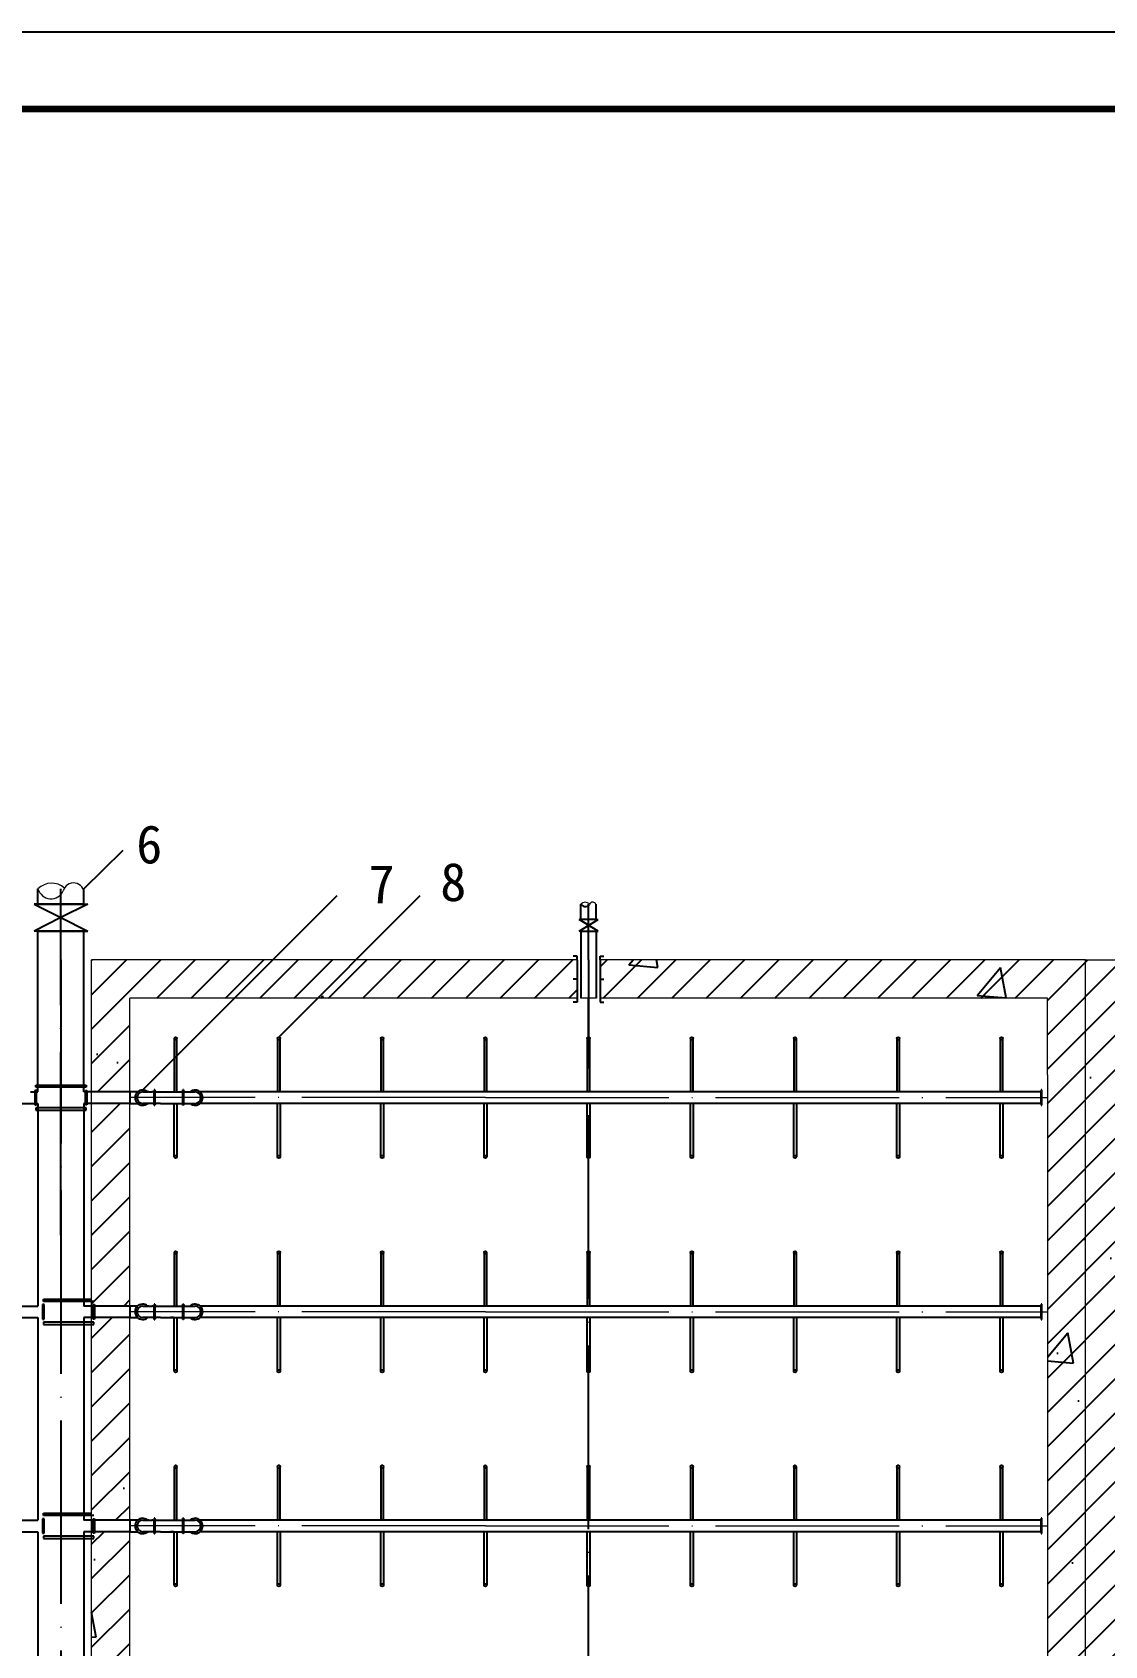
# Model space of a CAD drawing. Header units: millimetres. Extents: x 279 to 2876, y -494 to 1800.
# Drawn here: x 840.4 to 980.6, y 1005.5 to 1216.5 of the extents above; entities that cross this region are included whole.
import ezdxf

# ---------------------------------------------------------------- set-up
doc = ezdxf.new("R2010")
doc.units = ezdxf.units.MM
doc.linetypes.add('ACAD_ISO04W100', pattern=[30, 24, -3, 0, -3])
doc.layers.add('图层1', color=1, linetype='Continuous', lineweight=25, plot=False)
doc.layers.add('图层2', color=5, linetype='Continuous', lineweight=25, plot=False)
doc.layers.add('图层3', color=2, linetype='Continuous')
doc.styles.get("Standard").update_dxf_attribs({"font": 'txt', "bigfont": 'gbcbig.shx'})

msp = doc.modelspace()

# ---------------------------------------------------------------- hatches: boundary and pattern name
at = {"layer": '图层3'}
h = msp.add_hatch(dxfattribs=at)
h.set_pattern_fill('ANSI31', color=256, style=0)
h.paths.add_polyline_path([(911.64464, 840.16504), (865.14464, 840.16504), (865.14464, 835.16504), (911.64464, 835.16504)])
h.paths.add_polyline_path([(961.14464, 840.16504), (914.64464, 840.16504), (914.64464, 835.16504), (961.14464, 835.16504)])
h.paths.add_polyline_path([(861.14464, 840.16504), (853.14464, 840.16504), (853.14464, 850.16504), (853.14464, 852.41504), (848.14464, 852.41504), (848.14464, 845.16504), (848.14464, 840.16504), (848.14464, 835.16504), (861.14464, 835.16504)])
h.paths.add_polyline_path([(853.14464, 880.41504), (848.14464, 880.41504), (848.14464, 853.91504), (853.14464, 853.91504)])
h.paths.add_polyline_path([(853.14464, 1085.16504), (853.14464, 1090.16504), (866.84016, 1090.16504), (871.84253, 1095.16504), (848.14464, 1095.16504), (848.14464, 1077.91504), (853.14464, 1077.91504), (853.14464, 1080.16504)])
h.paths.add_polyline_path([(882.72442, 1095.16504), (871.84253, 1095.16504), (866.84016, 1090.16504), (877.72204, 1090.16504)])
h.paths.add_polyline_path([(911.64464, 1095.16504), (882.72442, 1095.16504), (877.72204, 1090.16504), (911.64464, 1090.16504)])
h.paths.add_polyline_path([(853.14464, 1076.41504), (848.14464, 1076.41504), (848.14464, 1049.91504), (853.14464, 1049.91504)])
h.paths.add_polyline_path([(853.14464, 1048.41504), (848.14464, 1048.41504), (848.14464, 1021.91504), (853.14464, 1021.91504)])
h.paths.add_polyline_path([(853.14464, 1020.41504), (848.14464, 1020.41504), (848.14464, 993.91504), (853.14464, 993.91504)])
h.paths.add_polyline_path([(853.14464, 992.41504), (848.14464, 992.41504), (848.14464, 965.91504), (853.14464, 965.91504)])
h.paths.add_polyline_path([(853.14464, 964.41504), (848.14464, 964.41504), (848.14464, 937.91504), (853.14464, 937.91504)])
h.paths.add_polyline_path([(853.14464, 936.41504), (848.14464, 936.41504), (848.14464, 909.91504), (853.14464, 909.91504)])
h.paths.add_polyline_path([(853.14464, 908.41504), (848.14464, 908.41504), (848.14464, 881.91504), (853.14464, 881.91504)])
h.paths.add_polyline_path([(978.14464, 1085.16504), (978.14464, 1090.16504), (978.14464, 1095.16504), (914.64464, 1095.16504), (914.64464, 1090.16504), (973.14464, 1090.16504), (973.14464, 1080.16504), (973.14464, 840.16504), (965.14464, 840.16504), (965.14464, 835.16504), (978.14464, 835.16504)])
h.paths.add_polyline_path([(1041.64464, 1095.16504), (978.14464, 1095.16504), (978.14464, 1090.16504), (978.14464, 1080.16504), (978.14464, 835.16504), (991.14464, 835.16504), (991.14464, 840.16504), (983.14464, 840.16504), (983.14464, 1080.16504), (983.14464, 1090.16504), (1041.64464, 1090.16504)])
h.paths.add_polyline_path([(1108.14464, 1095.16504), (1044.64464, 1095.16504), (1044.64464, 1090.16504), (1103.14464, 1090.16504), (1103.14464, 1085.16504), (1103.14464, 1080.16504), (1103.14464, 1077.91504), (1108.14464, 1077.91504)])
h.paths.add_polyline_path([(1108.14464, 1076.41504), (1103.14464, 1076.41504), (1103.14464, 1049.91504), (1108.14464, 1049.91504)])
h.paths.add_polyline_path([(1108.14464, 1048.41504), (1103.14464, 1048.41504), (1103.14464, 1021.91504), (1108.14464, 1021.91504)])
h.paths.add_polyline_path([(1108.14464, 1020.41504), (1103.14464, 1020.41504), (1103.14464, 993.91504), (1108.14464, 993.91504)])
h.paths.add_polyline_path([(1108.14464, 992.41504), (1103.14464, 992.41504), (1103.14464, 965.91504), (1108.14464, 965.91504)])
h.paths.add_polyline_path([(1108.14464, 964.41504), (1103.14464, 964.41504), (1103.14464, 937.91504), (1108.14464, 937.91504)])
h.paths.add_polyline_path([(1108.14464, 936.41504), (1103.14464, 936.41504), (1103.14464, 909.91504), (1108.14464, 909.91504)])
h.paths.add_polyline_path([(1108.14464, 908.41504), (1103.14464, 908.41504), (1103.14464, 881.91504), (1108.14464, 881.91504)])
h.paths.add_polyline_path([(1108.14464, 880.41504), (1103.14464, 880.41504), (1103.14464, 853.91504), (1108.14464, 853.91504)])
h.paths.add_polyline_path([(1108.14464, 850.16504), (1108.14464, 852.41504), (1103.14464, 852.41504), (1103.14464, 840.16504), (1095.14464, 840.16504), (1095.14464, 835.16504), (1108.14464, 835.16504), (1108.14464, 840.16504)])
h.paths.add_polyline_path([(1091.14464, 840.16504), (1044.64464, 840.16504), (1044.64464, 835.16504), (1091.14464, 835.16504)])
h.paths.add_polyline_path([(1041.64464, 840.16504), (995.14464, 840.16504), (995.14464, 835.16504), (1041.64464, 835.16504)])
h.paths.add_polyline_path([(1129.14472, 840.16504), (1121.14472, 840.16504), (1121.14472, 850.16504), (1121.14472, 852.41504), (1116.14472, 852.41504), (1116.14472, 845.16504), (1116.14472, 840.16504), (1116.14472, 835.16504), (1129.14472, 835.16504)])
h.paths.add_polyline_path([(1179.64472, 840.16504), (1133.14472, 840.16504), (1133.14472, 835.16504), (1179.64472, 835.16504)])
h.paths.add_polyline_path([(1229.14472, 840.16504), (1182.64472, 840.16504), (1182.64472, 835.16504), (1229.14472, 835.16504)])
h.paths.add_polyline_path([(1121.14472, 880.41504), (1116.14472, 880.41504), (1116.14472, 853.91504), (1121.14472, 853.91504)])
h.paths.add_polyline_path([(1121.14472, 908.41504), (1116.14472, 908.41504), (1116.14472, 881.91504), (1121.14472, 881.91504)])
h.paths.add_polyline_path([(1121.14472, 936.41504), (1116.14472, 936.41504), (1116.14472, 909.91504), (1121.14472, 909.91504)])
h.paths.add_polyline_path([(1121.14472, 964.41504), (1116.14472, 964.41504), (1116.14472, 937.91504), (1121.14472, 937.91504)])
h.paths.add_polyline_path([(1121.14472, 992.41504), (1116.14472, 992.41504), (1116.14472, 965.91504), (1121.14472, 965.91504)])
h.paths.add_polyline_path([(1121.14472, 1020.41504), (1116.14472, 1020.41504), (1116.14472, 993.91504), (1121.14472, 993.91504)])
h.paths.add_polyline_path([(1121.14472, 1048.41504), (1116.14472, 1048.41504), (1116.14472, 1021.91504), (1121.14472, 1021.91504)])
h.paths.add_polyline_path([(1121.14472, 1076.41504), (1116.14472, 1076.41504), (1116.14472, 1049.91504), (1121.14472, 1049.91504)])
h.paths.add_polyline_path([(1121.14472, 1090.16504), (1179.64472, 1090.16504), (1179.64472, 1095.16504), (1116.14472, 1095.16504), (1116.14472, 1077.91504), (1121.14472, 1077.91504), (1121.14472, 1080.16504), (1121.14472, 1085.16504)])
h.paths.add_polyline_path([(1246.14472, 1095.16504), (1182.64472, 1095.16504), (1182.64472, 1090.16504), (1241.14472, 1090.16504), (1241.14472, 1080.16504), (1241.14472, 840.16504), (1233.14472, 840.16504), (1233.14472, 835.16504), (1246.14472, 835.16504), (1246.14472, 1085.16504), (1246.14472, 1090.16504)])
h = msp.add_hatch(dxfattribs=at)
h.set_pattern_fill('AR-CONC', color=256, scale=0.25, style=0)
h.paths.add_polyline_path([(853.14464, 1076.41504), (848.14464, 1076.41504), (848.14464, 1049.91504), (853.14464, 1049.91504)])
h.paths.add_polyline_path([(853.14464, 1090.16504), (866.84016, 1090.16504), (871.84253, 1095.16504), (848.14464, 1095.16504), (848.14464, 1077.91504), (853.14464, 1077.91504), (853.14464, 1080.16504), (853.14464, 1085.16504)])
h.paths.add_polyline_path([(911.64464, 1095.16504), (882.72442, 1095.16504), (877.72204, 1090.16504), (911.64464, 1090.16504)])
h.paths.add_polyline_path([(882.72442, 1095.16504), (871.84253, 1095.16504), (866.84016, 1090.16504), (877.72204, 1090.16504)])
h.paths.add_polyline_path([(978.14464, 1095.16504), (914.64464, 1095.16504), (914.64464, 1090.16504), (973.14464, 1090.16504), (973.14464, 1080.16504), (973.14464, 840.16504), (965.14464, 840.16504), (965.14464, 835.16504), (978.14464, 835.16504), (978.14464, 1085.16504), (978.14464, 1090.16504)])
h.paths.add_polyline_path([(961.14464, 840.16504), (914.64464, 840.16504), (914.64464, 835.16504), (961.14464, 835.16504)])
h.paths.add_polyline_path([(911.64464, 840.16504), (865.14464, 840.16504), (865.14464, 835.16504), (911.64464, 835.16504)])
h.paths.add_polyline_path([(853.14464, 850.16504), (853.14464, 852.41504), (848.14464, 852.41504), (848.14464, 845.16504), (848.14464, 840.16504), (848.14464, 835.16504), (861.14464, 835.16504), (861.14464, 840.16504), (853.14464, 840.16504)])
h.paths.add_polyline_path([(853.14464, 880.41504), (848.14464, 880.41504), (848.14464, 853.91504), (853.14464, 853.91504)])
h.paths.add_polyline_path([(853.14464, 908.41504), (848.14464, 908.41504), (848.14464, 881.91504), (853.14464, 881.91504)])
h.paths.add_polyline_path([(853.14464, 936.41504), (848.14464, 936.41504), (848.14464, 909.91504), (853.14464, 909.91504)])
h.paths.add_polyline_path([(853.14464, 964.41504), (848.14464, 964.41504), (848.14464, 937.91504), (853.14464, 937.91504)])
h.paths.add_polyline_path([(853.14464, 992.41504), (848.14464, 992.41504), (848.14464, 965.91504), (853.14464, 965.91504)])
h.paths.add_polyline_path([(853.14464, 1020.41504), (848.14464, 1020.41504), (848.14464, 993.91504), (853.14464, 993.91504)])
h.paths.add_polyline_path([(853.14464, 1048.41504), (848.14464, 1048.41504), (848.14464, 1021.91504), (853.14464, 1021.91504)])
h.paths.add_polyline_path([(983.14464, 1080.16504), (983.14464, 1090.16504), (1041.64464, 1090.16504), (1041.64464, 1095.16504), (978.14464, 1095.16504), (978.14464, 1090.16504), (978.14464, 1080.16504), (978.14464, 835.16504), (991.14464, 835.16504), (991.14464, 840.16504), (983.14464, 840.16504)])
h.paths.add_polyline_path([(1108.14464, 1095.16504), (1044.64464, 1095.16504), (1044.64464, 1090.16504), (1103.14464, 1090.16504), (1103.14464, 1085.16504), (1103.14464, 1080.16504), (1103.14464, 1077.91504), (1108.14464, 1077.91504)])
h.paths.add_polyline_path([(1108.14464, 1076.41504), (1103.14464, 1076.41504), (1103.14464, 1049.91504), (1108.14464, 1049.91504)])
h.paths.add_polyline_path([(1108.14464, 1048.41504), (1103.14464, 1048.41504), (1103.14464, 1021.91504), (1108.14464, 1021.91504)])
h.paths.add_polyline_path([(1108.14464, 1020.41504), (1103.14464, 1020.41504), (1103.14464, 993.91504), (1108.14464, 993.91504)])
h.paths.add_polyline_path([(1121.14472, 1020.41504), (1116.14472, 1020.41504), (1116.14472, 993.91504), (1121.14472, 993.91504)])
h.paths.add_polyline_path([(1121.14472, 1048.41504), (1116.14472, 1048.41504), (1116.14472, 1021.91504), (1121.14472, 1021.91504)])
h.paths.add_polyline_path([(1121.14472, 1076.41504), (1116.14472, 1076.41504), (1116.14472, 1049.91504), (1121.14472, 1049.91504)])
h.paths.add_polyline_path([(1121.14472, 1090.16504), (1179.64472, 1090.16504), (1179.64472, 1095.16504), (1116.14472, 1095.16504), (1116.14472, 1077.91504), (1121.14472, 1077.91504), (1121.14472, 1080.16504), (1121.14472, 1085.16504)])
h.paths.add_polyline_path([(1108.14464, 992.41504), (1103.14464, 992.41504), (1103.14464, 965.91504), (1108.14464, 965.91504)])
h.paths.add_polyline_path([(1121.14472, 992.41504), (1116.14472, 992.41504), (1116.14472, 965.91504), (1121.14472, 965.91504)])
h.paths.add_polyline_path([(1121.14472, 964.41504), (1116.14472, 964.41504), (1116.14472, 937.91504), (1121.14472, 937.91504)])
h.paths.add_polyline_path([(1108.14464, 964.41504), (1103.14464, 964.41504), (1103.14464, 937.91504), (1108.14464, 937.91504)])
h.paths.add_polyline_path([(1108.14464, 936.41504), (1103.14464, 936.41504), (1103.14464, 909.91504), (1108.14464, 909.91504)])
h.paths.add_polyline_path([(1121.14472, 936.41504), (1116.14472, 936.41504), (1116.14472, 909.91504), (1121.14472, 909.91504)])
h.paths.add_polyline_path([(1121.14472, 908.41504), (1116.14472, 908.41504), (1116.14472, 881.91504), (1121.14472, 881.91504)])
h.paths.add_polyline_path([(1108.14464, 908.41504), (1103.14464, 908.41504), (1103.14464, 881.91504), (1108.14464, 881.91504)])
h.paths.add_polyline_path([(1108.14464, 880.41504), (1103.14464, 880.41504), (1103.14464, 853.91504), (1108.14464, 853.91504)])
h.paths.add_polyline_path([(1121.14472, 880.41504), (1116.14472, 880.41504), (1116.14472, 853.91504), (1121.14472, 853.91504)])
h.paths.add_polyline_path([(1091.14464, 840.16504), (1044.64464, 840.16504), (1044.64464, 835.16504), (1091.14464, 835.16504)])
h.paths.add_polyline_path([(1108.14464, 840.16504), (1108.14464, 850.16504), (1108.14464, 852.41504), (1103.14464, 852.41504), (1103.14464, 840.16504), (1095.14464, 840.16504), (1095.14464, 835.16504), (1108.14464, 835.16504)])
h.paths.add_polyline_path([(1129.14472, 840.16504), (1121.14472, 840.16504), (1121.14472, 850.16504), (1121.14472, 852.41504), (1116.14472, 852.41504), (1116.14472, 845.16504), (1116.14472, 840.16504), (1116.14472, 835.16504), (1129.14472, 835.16504)])
h.paths.add_polyline_path([(1179.64472, 840.16504), (1133.14472, 840.16504), (1133.14472, 835.16504), (1179.64472, 835.16504)])
h.paths.add_polyline_path([(1041.64464, 840.16504), (995.14464, 840.16504), (995.14464, 835.16504), (1041.64464, 835.16504)])
h.paths.add_polyline_path([(1229.14472, 840.16504), (1182.64472, 840.16504), (1182.64472, 835.16504), (1229.14472, 835.16504)])
h.paths.add_polyline_path([(1246.14472, 1085.16504), (1246.14472, 1090.16504), (1246.14472, 1095.16504), (1182.64472, 1095.16504), (1182.64472, 1090.16504), (1241.14472, 1090.16504), (1241.14472, 1080.16504), (1241.14472, 840.16504), (1233.14472, 840.16504), (1233.14472, 835.16504), (1246.14472, 835.16504)])

# ---------------------------------------------------------------- linework, layer by layer
at = {"lineweight": 25}
msp.add_line((1475.37698, 1216.46328), (634.37698, 1216.46328), dxfattribs=at)
at = {"lineweight": 100}
msp.add_line((659.37698, 1206.46328), (1465.37698, 1206.46328), dxfattribs=at)
at = {"linetype": 'ACAD_ISO04W100'}
for p, q in [((844.1446, 1059.16504), (844.1446, 1102.44874)), ((844.1446, 1059.16504), (844.1446, 1102.44874)), ((844.1446, 1095.16504), (844.1446, 822.16504)), ((844.1446, 1095.16504), (844.1446, 822.16504)), ((913.14464, 1095.16504), (913.14464, 1085.09004)), ((913.14464, 840.16504), (913.14464, 1090.16504))]:
    msp.add_line(p, q, dxfattribs=at)
for p, q in [((912.14464, 1100.44874), (912.14464, 1102.44874)), ((914.14464, 1100.44874), (914.14464, 1102.44874)), ((911.89464, 1100.44874), (912.14464, 1100.44874)), ((911.89464, 1098.94874), (914.39464, 1100.44874)), ((914.39464, 1098.94874), (911.89464, 1100.44874)), ((914.14464, 1100.44874), (912.14464, 1100.44874)), ((914.14464, 1100.44874), (914.39464, 1100.44874)), ((912.14464, 1098.94874), (911.89464, 1098.94874)), ((912.14464, 1098.94874), (914.14464, 1098.94874)), ((912.14464, 1098.94874), (912.14464, 1098.44874)), ((912.14464, 1098.44874), (912.14464, 1090.16504)), ((912.14464, 1098.44874), (912.14464, 1090.16504)), ((914.14464, 1098.94874), (914.39464, 1098.94874)), ((914.14464, 1098.94874), (914.14464, 1098.44874)), ((914.14464, 1098.44874), (914.14464, 1090.16504)), ((911.64464, 1095.66504), (911.14464, 1095.66504)), ((911.64464, 1095.16504), (911.64464, 1095.66504)), ((911.64464, 1095.16504), (911.64464, 1090.16504)), ((914.64464, 1095.16504), (914.64464, 1095.66504)), ((914.64464, 1095.66504), (915.14464, 1095.66504)), ((914.64464, 1095.16504), (914.64464, 1090.16504)), ((911.64464, 1092.66504), (911.14464, 1092.66504)), ((914.64464, 1092.66504), (915.14464, 1092.66504)), ((911.64464, 1089.66504), (911.14464, 1089.66504)), ((911.64464, 1090.16504), (911.64464, 1089.66504)), ((914.64464, 1090.16504), (914.64464, 1089.66504)), ((914.64464, 1089.66504), (915.14464, 1089.66504)), ((840.14455, 1077.91504), (841.1446, 1077.91504)), ((848.14464, 1077.91504), (847.1446, 1077.91504))]:
    msp.add_line(p, q)
at = {"lineweight": 0}
for p, q in [((848.14464, 845.16504), (848.14464, 1095.16504)), ((911.64464, 1095.16504), (848.14464, 1095.16504)), ((848.14464, 845.16504), (848.14464, 1095.16504)), ((978.14464, 1095.16504), (914.64464, 1095.16504)), ((978.14464, 1095.16504), (1041.64464, 1095.16504)), ((978.14464, 1090.16504), (978.14464, 1095.16504)), ((978.14464, 1090.16504), (978.14464, 1095.16504)), ((853.14464, 1085.16504), (853.14464, 1090.16504)), ((911.64464, 1090.16504), (853.14464, 1090.16504)), ((914.14464, 1090.16504), (912.14464, 1090.16504)), ((973.14464, 1090.16504), (914.64464, 1090.16504)), ((973.14464, 1080.16504), (973.14464, 1090.16504)), ((978.14464, 1080.16504), (978.14464, 1090.16504)), ((978.14464, 1080.16504), (978.14464, 1090.16504)), ((853.14464, 1080.16504), (853.14464, 1085.16504)), ((978.14464, 835.16504), (978.14464, 1085.16504)), ((978.14464, 835.16504), (978.14464, 1085.16504)), ((853.14464, 840.16504), (853.14464, 1080.16504)), ((973.14464, 1080.16504), (973.14464, 840.16504))]:
    msp.add_line(p, q, dxfattribs=at)
at = {"linetype": 'ACAD_ISO04W100', "lineweight": 0}
for p, q in [((899.64464, 1077.16504), (853.14464, 1077.16504)), ((899.64464, 1077.16504), (973.14464, 1077.16504)), ((899.64464, 1049.16504), (853.14464, 1049.16504)), ((899.64464, 1049.16504), (973.14464, 1049.16504)), ((899.64464, 1021.16504), (853.14464, 1021.16504)), ((899.64464, 1021.16504), (973.14464, 1021.16504))]:
    msp.add_line(p, q, dxfattribs=at)
at = {"color": 5, "lineweight": 0}
for centre, radius, start, end in [((842.92812, 1102.72673), 2.47916, 47.6134, 136.0054018), ((842.84963, 1104.95379), 1.77826, 196.4999627, 334.3921867), ((845.78413, 1103.87818), 1.36586, 354.9089109, 167.009705)]:
    msp.add_arc(centre, radius, start, end, dxfattribs=at)
at = {"lineweight": 0}
for centre, radius, start, end in [((912.74063, 1101.87753), 0.82552, 47.6134, 136.2166224), ((913.69163, 1102.26094), 0.45481, 354.9089109, 167.009705)]:
    msp.add_arc(centre, radius, start, end, dxfattribs=at)
at = {"layer": '图层1'}
for p, q in [((856.33953, 1078.03504), (856.31953, 1078.03504)), ((856.31953, 1078.03504), (856.31953, 1078.01504)), ((856.31953, 1078.01504), (856.33953, 1078.01504)), ((856.43953, 1078.16504), (856.33953, 1078.16504)), ((856.33953, 1078.16504), (856.33953, 1077.91504)), ((856.33953, 1078.16504), (856.33953, 1076.16364)), ((856.43953, 1078.16504), (856.33953, 1078.16504)), ((856.43953, 1077.91504), (856.43953, 1078.16504)), ((856.43953, 1078.16504), (856.43953, 1076.16364)), ((856.45453, 1078.03504), (856.43953, 1078.03504)), ((856.43953, 1078.01504), (856.45453, 1078.01504)), ((856.43953, 1078.01504), (856.43953, 1077.91504)), ((856.46453, 1078.05504), (856.45453, 1078.05504)), ((856.45453, 1078.05504), (856.45453, 1078.03504)), ((856.45453, 1078.01504), (856.45453, 1078.03504)), ((856.45453, 1077.99504), (856.45453, 1078.01504)), ((856.46453, 1078.03504), (856.46453, 1078.05504)), ((856.48953, 1078.03504), (856.46453, 1078.03504)), ((856.46453, 1078.03504), (856.46453, 1078.01504)), ((856.46453, 1078.01504), (856.48953, 1078.01504)), ((856.46453, 1078.01504), (856.46453, 1077.99504)), ((856.48953, 1078.01504), (856.48953, 1078.03504)), ((860.08497, 1078.03504), (860.06497, 1078.03504)), ((860.06497, 1078.03504), (860.06497, 1078.01504)), ((860.06497, 1078.01504), (860.08497, 1078.01504)), ((860.08497, 1078.01504), (860.08497, 1078.16504)), ((860.08497, 1078.16504), (860.18497, 1078.16504)), ((860.08497, 1078.16504), (860.08497, 1076.16364)), ((860.18497, 1078.16504), (860.08497, 1078.16504)), ((860.08497, 1077.91504), (860.08497, 1078.01504)), ((860.18497, 1078.16504), (860.18497, 1076.45633)), ((860.18497, 1078.16504), (860.18497, 1076.16364)), ((860.19997, 1078.03504), (860.18497, 1078.03504)), ((860.18497, 1078.01504), (860.19997, 1078.01504)), ((860.18497, 1078.01504), (860.18497, 1077.91504)), ((860.20997, 1078.05504), (860.19997, 1078.05504)), ((860.19997, 1078.05504), (860.19997, 1078.03504)), ((860.19997, 1078.01504), (860.19997, 1078.03504)), ((860.19997, 1077.99504), (860.19997, 1078.01504)), ((860.20997, 1078.03504), (860.20997, 1078.05504)), ((860.23497, 1078.03504), (860.20997, 1078.03504)), ((860.20997, 1078.03504), (860.20997, 1078.01504)), ((860.20997, 1078.01504), (860.23497, 1078.01504)), ((860.20997, 1078.01504), (860.20997, 1077.99504)), ((860.23497, 1078.01504), (860.23497, 1078.03504)), ((854.14464, 1077.91504), (853.14464, 1077.91504)), ((853.14464, 1077.91504), (853.14464, 1076.41504)), ((853.14464, 1076.41504), (854.14464, 1076.41504)), ((854.17303, 1077.91504), (854.14464, 1077.91504)), ((854.14464, 1076.41504), (854.17303, 1076.41504)), ((854.83446, 1077.91504), (855.54464, 1077.91504)), ((855.54464, 1076.41504), (854.84464, 1076.41504)), ((855.64464, 1077.91504), (855.54464, 1077.91504)), ((855.64464, 1076.41504), (855.54464, 1076.41504)), ((855.64464, 1077.91504), (856.04464, 1077.91504)), ((856.04464, 1076.41504), (855.64464, 1076.41504)), ((856.14464, 1077.91504), (856.04464, 1077.91504)), ((856.14464, 1076.41504), (856.04464, 1076.41504)), ((856.14464, 1077.91504), (856.74464, 1077.91504)), ((856.74464, 1076.41504), (856.14464, 1076.41504)), ((856.31953, 1076.29364), (856.31953, 1076.31364)), ((856.31953, 1076.31364), (856.33953, 1076.31364)), ((856.33953, 1076.29364), (856.31953, 1076.29364)), ((856.33953, 1076.41504), (856.33953, 1077.91504)), ((856.33953, 1076.41504), (856.33953, 1076.16504)), ((856.33953, 1076.16504), (856.33953, 1076.41504)), ((856.33953, 1076.16504), (856.43953, 1076.16504)), ((856.43953, 1076.16504), (856.33953, 1076.16504)), ((856.43953, 1076.16364), (856.33953, 1076.16364)), ((856.43953, 1076.16504), (856.43953, 1077.91504)), ((856.43953, 1076.41504), (856.43953, 1076.16504)), ((856.43953, 1076.31364), (856.45453, 1076.31364)), ((856.45453, 1076.29364), (856.43953, 1076.29364)), ((856.46453, 1077.99504), (856.45453, 1077.99504)), ((856.46453, 1076.33364), (856.45453, 1076.33364)), ((856.45453, 1076.33364), (856.45453, 1076.31364)), ((856.45453, 1076.31364), (856.45453, 1076.29364)), ((856.45453, 1076.27364), (856.45453, 1076.29364)), ((856.46453, 1076.27364), (856.45453, 1076.27364)), ((856.46453, 1076.31364), (856.46453, 1076.33364)), ((856.46453, 1076.31364), (856.48953, 1076.31364)), ((856.46453, 1076.29364), (856.46453, 1076.31364)), ((856.48953, 1076.29364), (856.46453, 1076.29364)), ((856.46453, 1076.29364), (856.46453, 1076.27364)), ((856.48953, 1076.31364), (856.48953, 1076.29364)), ((856.74464, 1077.91504), (857.14464, 1077.91504)), ((857.14464, 1076.41504), (856.74464, 1076.41504)), ((857.14464, 1077.91504), (861.69188, 1077.91504)), ((857.14464, 1076.41504), (861.69188, 1076.41504)), ((860.06497, 1076.29364), (860.06497, 1076.31364)), ((860.06497, 1076.31364), (860.08497, 1076.31364)), ((860.08497, 1076.29364), (860.06497, 1076.29364)), ((860.08497, 1076.16504), (860.08497, 1077.91504)), ((860.18497, 1076.16504), (860.08497, 1076.16504)), ((860.18497, 1076.16364), (860.08497, 1076.16364)), ((860.18497, 1076.45633), (860.18497, 1076.41504)), ((860.18497, 1076.41504), (860.18497, 1076.16504)), ((860.18497, 1076.31364), (860.19997, 1076.31364)), ((860.19997, 1076.29364), (860.18497, 1076.29364)), ((860.20997, 1077.99504), (860.19997, 1077.99504)), ((860.20997, 1076.33364), (860.19997, 1076.33364)), ((860.19997, 1076.33364), (860.19997, 1076.31364)), ((860.19997, 1076.31364), (860.19997, 1076.29364)), ((860.19997, 1076.27364), (860.19997, 1076.29364)), ((860.20997, 1076.27364), (860.19997, 1076.27364)), ((860.20997, 1076.31364), (860.20997, 1076.33364)), ((860.20997, 1076.31364), (860.23497, 1076.31364)), ((860.20997, 1076.29364), (860.20997, 1076.31364)), ((860.23497, 1076.29364), (860.20997, 1076.29364)), ((860.20997, 1076.29364), (860.20997, 1076.27364)), ((860.23497, 1076.31364), (860.23497, 1076.29364)), ((853.14464, 1049.91504), (853.14464, 1048.41504)), ((854.14464, 1049.91504), (853.14464, 1049.91504)), ((854.17303, 1049.91504), (854.14464, 1049.91504)), ((854.83446, 1049.91504), (855.54464, 1049.91504)), ((855.64464, 1049.91504), (855.54464, 1049.91504)), ((855.64464, 1049.91504), (856.04464, 1049.91504)), ((856.14464, 1049.91504), (856.04464, 1049.91504)), ((856.14464, 1049.91504), (856.74464, 1049.91504)), ((856.33953, 1050.03504), (856.31953, 1050.03504)), ((856.31953, 1050.03504), (856.31953, 1050.01504)), ((856.31953, 1050.01504), (856.33953, 1050.01504)), ((856.43953, 1050.16504), (856.33953, 1050.16504)), ((856.33953, 1050.16504), (856.33953, 1049.91504)), ((856.33953, 1050.16504), (856.33953, 1048.16364)), ((856.43953, 1050.16504), (856.33953, 1050.16504)), ((856.33953, 1048.41504), (856.33953, 1049.91504)), ((856.43953, 1049.91504), (856.43953, 1050.16504)), ((856.43953, 1050.16504), (856.43953, 1048.16364)), ((856.45453, 1050.03504), (856.43953, 1050.03504)), ((856.43953, 1050.01504), (856.45453, 1050.01504)), ((856.43953, 1050.01504), (856.43953, 1049.91504)), ((856.43953, 1048.16504), (856.43953, 1049.91504)), ((856.46453, 1050.05504), (856.45453, 1050.05504)), ((856.45453, 1050.05504), (856.45453, 1050.03504)), ((856.45453, 1050.01504), (856.45453, 1050.03504)), ((856.45453, 1049.99504), (856.45453, 1050.01504)), ((856.46453, 1049.99504), (856.45453, 1049.99504)), ((856.46453, 1050.03504), (856.46453, 1050.05504)), ((856.48953, 1050.03504), (856.46453, 1050.03504)), ((856.46453, 1050.03504), (856.46453, 1050.01504)), ((856.46453, 1050.01504), (856.48953, 1050.01504)), ((856.46453, 1050.01504), (856.46453, 1049.99504)), ((856.48953, 1050.01504), (856.48953, 1050.03504)), ((856.74464, 1049.91504), (857.14464, 1049.91504)), ((857.14464, 1049.91504), (861.69188, 1049.91504)), ((860.08497, 1050.03504), (860.06497, 1050.03504)), ((860.06497, 1050.03504), (860.06497, 1050.01504)), ((860.06497, 1050.01504), (860.08497, 1050.01504)), ((860.08497, 1050.01504), (860.08497, 1050.16504)), ((860.08497, 1050.16504), (860.18497, 1050.16504)), ((860.08497, 1050.16504), (860.08497, 1048.16364)), ((860.18497, 1050.16504), (860.08497, 1050.16504)), ((860.08497, 1049.91504), (860.08497, 1050.01504)), ((860.08497, 1048.16504), (860.08497, 1049.91504)), ((860.18497, 1050.16504), (860.18497, 1048.45633)), ((860.18497, 1050.16504), (860.18497, 1048.16364)), ((860.19997, 1050.03504), (860.18497, 1050.03504)), ((860.18497, 1050.01504), (860.19997, 1050.01504)), ((860.18497, 1050.01504), (860.18497, 1049.91504)), ((860.20997, 1050.05504), (860.19997, 1050.05504)), ((860.19997, 1050.05504), (860.19997, 1050.03504)), ((860.19997, 1050.01504), (860.19997, 1050.03504)), ((860.19997, 1049.99504), (860.19997, 1050.01504)), ((860.20997, 1049.99504), (860.19997, 1049.99504)), ((860.20997, 1050.03504), (860.20997, 1050.05504)), ((860.23497, 1050.03504), (860.20997, 1050.03504)), ((860.20997, 1050.03504), (860.20997, 1050.01504)), ((860.20997, 1050.01504), (860.23497, 1050.01504)), ((860.20997, 1050.01504), (860.20997, 1049.99504)), ((860.23497, 1050.01504), (860.23497, 1050.03504)), ((853.14464, 1048.41504), (854.14464, 1048.41504)), ((854.14464, 1048.41504), (854.17303, 1048.41504)), ((855.54464, 1048.41504), (854.84464, 1048.41504)), ((855.64464, 1048.41504), (855.54464, 1048.41504)), ((856.04464, 1048.41504), (855.64464, 1048.41504)), ((856.14464, 1048.41504), (856.04464, 1048.41504)), ((856.74464, 1048.41504), (856.14464, 1048.41504)), ((856.31953, 1048.29364), (856.31953, 1048.31364)), ((856.31953, 1048.31364), (856.33953, 1048.31364)), ((856.33953, 1048.29364), (856.31953, 1048.29364)), ((856.33953, 1048.41504), (856.33953, 1048.16504)), ((856.33953, 1048.16504), (856.33953, 1048.41504)), ((856.33953, 1048.16504), (856.43953, 1048.16504)), ((856.43953, 1048.16504), (856.33953, 1048.16504)), ((856.43953, 1048.16364), (856.33953, 1048.16364)), ((856.43953, 1048.41504), (856.43953, 1048.16504)), ((856.43953, 1048.31364), (856.45453, 1048.31364)), ((856.45453, 1048.29364), (856.43953, 1048.29364)), ((856.46453, 1048.33364), (856.45453, 1048.33364)), ((856.45453, 1048.33364), (856.45453, 1048.31364)), ((856.45453, 1048.31364), (856.45453, 1048.29364)), ((856.45453, 1048.27364), (856.45453, 1048.29364)), ((856.46453, 1048.27364), (856.45453, 1048.27364)), ((856.46453, 1048.31364), (856.46453, 1048.33364)), ((856.46453, 1048.31364), (856.48953, 1048.31364)), ((856.46453, 1048.29364), (856.46453, 1048.31364)), ((856.48953, 1048.29364), (856.46453, 1048.29364)), ((856.46453, 1048.29364), (856.46453, 1048.27364)), ((856.48953, 1048.31364), (856.48953, 1048.29364)), ((857.14464, 1048.41504), (856.74464, 1048.41504)), ((857.14464, 1048.41504), (861.69188, 1048.41504)), ((860.06497, 1048.29364), (860.06497, 1048.31364)), ((860.06497, 1048.31364), (860.08497, 1048.31364)), ((860.08497, 1048.29364), (860.06497, 1048.29364)), ((860.18497, 1048.16504), (860.08497, 1048.16504)), ((860.18497, 1048.16364), (860.08497, 1048.16364)), ((860.18497, 1048.45633), (860.18497, 1048.41504)), ((860.18497, 1048.41504), (860.18497, 1048.16504)), ((860.18497, 1048.31364), (860.19997, 1048.31364)), ((860.19997, 1048.29364), (860.18497, 1048.29364)), ((860.20997, 1048.33364), (860.19997, 1048.33364)), ((860.19997, 1048.33364), (860.19997, 1048.31364)), ((860.19997, 1048.31364), (860.19997, 1048.29364)), ((860.19997, 1048.27364), (860.19997, 1048.29364)), ((860.20997, 1048.27364), (860.19997, 1048.27364)), ((860.20997, 1048.31364), (860.20997, 1048.33364)), ((860.20997, 1048.31364), (860.23497, 1048.31364)), ((860.20997, 1048.29364), (860.20997, 1048.31364)), ((860.23497, 1048.29364), (860.20997, 1048.29364)), ((860.20997, 1048.29364), (860.20997, 1048.27364)), ((860.23497, 1048.31364), (860.23497, 1048.29364)), ((853.14464, 1021.91504), (853.14464, 1020.41504)), ((854.14464, 1021.91504), (853.14464, 1021.91504)), ((854.17303, 1021.91504), (854.14464, 1021.91504)), ((854.83446, 1021.91504), (855.54464, 1021.91504)), ((855.64464, 1021.91504), (855.54464, 1021.91504)), ((855.64464, 1021.91504), (856.04464, 1021.91504)), ((856.14464, 1021.91504), (856.04464, 1021.91504)), ((856.14464, 1021.91504), (856.74464, 1021.91504)), ((856.33953, 1022.03504), (856.31953, 1022.03504)), ((856.31953, 1022.03504), (856.31953, 1022.01504)), ((856.31953, 1022.01504), (856.33953, 1022.01504)), ((856.43953, 1022.16504), (856.33953, 1022.16504)), ((856.33953, 1022.16504), (856.33953, 1021.91504)), ((856.33953, 1022.16504), (856.33953, 1020.16364)), ((856.43953, 1022.16504), (856.33953, 1022.16504)), ((856.33953, 1020.41504), (856.33953, 1021.91504)), ((856.43953, 1021.91504), (856.43953, 1022.16504)), ((856.43953, 1022.16504), (856.43953, 1020.16364)), ((856.45453, 1022.03504), (856.43953, 1022.03504)), ((856.43953, 1022.01504), (856.45453, 1022.01504)), ((856.43953, 1022.01504), (856.43953, 1021.91504)), ((856.43953, 1020.16504), (856.43953, 1021.91504)), ((856.46453, 1022.05504), (856.45453, 1022.05504)), ((856.45453, 1022.05504), (856.45453, 1022.03504)), ((856.45453, 1022.01504), (856.45453, 1022.03504)), ((856.45453, 1021.99504), (856.45453, 1022.01504)), ((856.46453, 1021.99504), (856.45453, 1021.99504)), ((856.46453, 1022.03504), (856.46453, 1022.05504)), ((856.48953, 1022.03504), (856.46453, 1022.03504)), ((856.46453, 1022.03504), (856.46453, 1022.01504)), ((856.46453, 1022.01504), (856.48953, 1022.01504)), ((856.46453, 1022.01504), (856.46453, 1021.99504)), ((856.48953, 1022.01504), (856.48953, 1022.03504)), ((856.74464, 1021.91504), (857.14464, 1021.91504)), ((857.14464, 1021.91504), (861.69188, 1021.91504)), ((860.08497, 1022.03504), (860.06497, 1022.03504)), ((860.06497, 1022.03504), (860.06497, 1022.01504)), ((860.06497, 1022.01504), (860.08497, 1022.01504)), ((860.08497, 1022.01504), (860.08497, 1022.16504)), ((860.08497, 1022.16504), (860.18497, 1022.16504)), ((860.08497, 1022.16504), (860.08497, 1020.16364)), ((860.18497, 1022.16504), (860.08497, 1022.16504)), ((860.08497, 1021.91504), (860.08497, 1022.01504)), ((860.08497, 1020.16504), (860.08497, 1021.91504)), ((860.18497, 1022.16504), (860.18497, 1020.45633)), ((860.18497, 1022.16504), (860.18497, 1020.16364)), ((860.19997, 1022.03504), (860.18497, 1022.03504)), ((860.18497, 1022.01504), (860.19997, 1022.01504)), ((860.18497, 1022.01504), (860.18497, 1021.91504)), ((860.20997, 1022.05504), (860.19997, 1022.05504)), ((860.19997, 1022.05504), (860.19997, 1022.03504)), ((860.19997, 1022.01504), (860.19997, 1022.03504)), ((860.19997, 1021.99504), (860.19997, 1022.01504)), ((860.20997, 1021.99504), (860.19997, 1021.99504)), ((860.20997, 1022.03504), (860.20997, 1022.05504)), ((860.23497, 1022.03504), (860.20997, 1022.03504)), ((860.20997, 1022.03504), (860.20997, 1022.01504)), ((860.20997, 1022.01504), (860.23497, 1022.01504)), ((860.20997, 1022.01504), (860.20997, 1021.99504)), ((860.23497, 1022.01504), (860.23497, 1022.03504)), ((853.14464, 1020.41504), (854.14464, 1020.41504)), ((854.14464, 1020.41504), (854.17303, 1020.41504)), ((855.54464, 1020.41504), (854.84464, 1020.41504)), ((855.64464, 1020.41504), (855.54464, 1020.41504)), ((856.04464, 1020.41504), (855.64464, 1020.41504)), ((856.14464, 1020.41504), (856.04464, 1020.41504)), ((856.74464, 1020.41504), (856.14464, 1020.41504)), ((856.31953, 1020.29364), (856.31953, 1020.31364)), ((856.31953, 1020.31364), (856.33953, 1020.31364)), ((856.33953, 1020.29364), (856.31953, 1020.29364)), ((856.33953, 1020.41504), (856.33953, 1020.16504)), ((856.33953, 1020.16504), (856.33953, 1020.41504)), ((856.33953, 1020.16504), (856.43953, 1020.16504)), ((856.43953, 1020.16504), (856.33953, 1020.16504)), ((856.43953, 1020.16364), (856.33953, 1020.16364)), ((856.43953, 1020.41504), (856.43953, 1020.16504)), ((856.43953, 1020.31364), (856.45453, 1020.31364)), ((856.45453, 1020.29364), (856.43953, 1020.29364)), ((856.46453, 1020.33364), (856.45453, 1020.33364)), ((856.45453, 1020.33364), (856.45453, 1020.31364)), ((856.45453, 1020.31364), (856.45453, 1020.29364)), ((856.45453, 1020.27364), (856.45453, 1020.29364)), ((856.46453, 1020.27364), (856.45453, 1020.27364)), ((856.46453, 1020.31364), (856.46453, 1020.33364)), ((856.46453, 1020.31364), (856.48953, 1020.31364)), ((856.46453, 1020.29364), (856.46453, 1020.31364)), ((856.48953, 1020.29364), (856.46453, 1020.29364)), ((856.46453, 1020.29364), (856.46453, 1020.27364)), ((856.48953, 1020.31364), (856.48953, 1020.29364)), ((857.14464, 1020.41504), (856.74464, 1020.41504)), ((857.14464, 1020.41504), (861.69188, 1020.41504)), ((860.06497, 1020.29364), (860.06497, 1020.31364)), ((860.06497, 1020.31364), (860.08497, 1020.31364)), ((860.08497, 1020.29364), (860.06497, 1020.29364)), ((860.18497, 1020.16504), (860.08497, 1020.16504)), ((860.18497, 1020.16364), (860.08497, 1020.16364)), ((860.18497, 1020.45633), (860.18497, 1020.41504)), ((860.18497, 1020.41504), (860.18497, 1020.16504)), ((860.18497, 1020.31364), (860.19997, 1020.31364)), ((860.19997, 1020.29364), (860.18497, 1020.29364)), ((860.20997, 1020.33364), (860.19997, 1020.33364)), ((860.19997, 1020.33364), (860.19997, 1020.31364)), ((860.19997, 1020.31364), (860.19997, 1020.29364)), ((860.19997, 1020.27364), (860.19997, 1020.29364)), ((860.20997, 1020.27364), (860.19997, 1020.27364)), ((860.20997, 1020.31364), (860.20997, 1020.33364)), ((860.20997, 1020.31364), (860.23497, 1020.31364)), ((860.20997, 1020.29364), (860.20997, 1020.31364)), ((860.23497, 1020.29364), (860.20997, 1020.29364)), ((860.20997, 1020.29364), (860.20997, 1020.27364)), ((860.23497, 1020.31364), (860.23497, 1020.29364))]:
    msp.add_line(p, q, dxfattribs=at)
for centre, radius, start, end in [((854.83446, 1077.16504), 1, 48.5903779, 311.4096221), ((861.69188, 1077.16504), 1, 228.5903779, 131.4096221), ((854.83446, 1077.16504), 0.75, 90, 270), ((861.69188, 1077.16504), 0.75, 270, 90), ((854.83446, 1049.16504), 1, 48.5903779, 311.4096221), ((854.83446, 1049.16504), 0.75, 90, 270), ((861.69188, 1049.16504), 1, 228.5903779, 131.4096221), ((861.69188, 1049.16504), 0.75, 270, 90), ((854.83446, 1021.16504), 1, 48.5903779, 311.4096221), ((854.83446, 1021.16504), 0.75, 90, 270), ((861.69188, 1021.16504), 1, 228.5903779, 131.4096221), ((861.69188, 1021.16504), 0.75, 270, 90)]:
    msp.add_arc(centre, radius, start, end, dxfattribs=at)
at = {"layer": '图层2'}
for p, q in [((841.1446, 1103.44874), (841.1446, 1104.44874)), ((841.1446, 1103.44874), (841.1446, 1104.44874)), ((841.1446, 1102.44874), (841.1446, 1103.44874)), ((841.1446, 1102.44874), (841.1446, 1103.44874)), ((847.1446, 1103.44874), (847.1446, 1104.44874)), ((847.1446, 1103.44874), (847.1446, 1104.44874)), ((847.1446, 1102.44874), (847.1446, 1103.44874)), ((847.1446, 1102.44874), (847.1446, 1103.44874)), ((841.1446, 1102.44874), (840.6446, 1102.44874)), ((840.6446, 1102.44874), (844.1446, 1100.69874)), ((841.1446, 1102.44874), (840.6446, 1102.44874)), ((840.6446, 1102.44874), (844.1446, 1100.69874)), ((841.1446, 1102.44874), (847.1446, 1102.44874)), ((847.1446, 1102.44874), (841.1446, 1102.44874)), ((847.6446, 1102.44874), (844.1446, 1100.69874)), ((847.6446, 1102.44874), (844.1446, 1100.69874)), ((847.1446, 1102.44874), (847.6446, 1102.44874)), ((847.1446, 1102.44874), (847.6446, 1102.44874)), ((844.1446, 1100.69874), (840.6446, 1098.94874)), ((844.1446, 1100.69874), (840.6446, 1098.94874)), ((844.1446, 1100.69874), (847.6446, 1098.94874)), ((844.1446, 1100.69874), (847.6446, 1098.94874)), ((841.1446, 1098.94874), (840.6446, 1098.94874)), ((841.1446, 1098.94874), (840.6446, 1098.94874)), ((841.1446, 1098.94874), (847.1446, 1098.94874)), ((847.1446, 1098.94874), (841.1446, 1098.94874)), ((847.1446, 1098.94874), (847.6446, 1098.94874)), ((847.1446, 1098.94874), (847.6446, 1098.94874)), ((858.96964, 1084.91504), (858.96964, 1077.91504)), ((859.31964, 1077.91504), (859.31964, 1084.91504)), ((872.46964, 1084.91504), (872.46964, 1077.91504)), ((872.81964, 1077.91504), (872.81964, 1084.91504)), ((885.96964, 1084.91504), (885.96964, 1077.91504)), ((886.31964, 1077.91504), (886.31964, 1084.91504)), ((899.46964, 1084.91504), (899.46964, 1077.91504)), ((899.81964, 1077.91504), (899.81964, 1084.91504)), ((912.96964, 1084.91504), (912.96964, 1077.91504)), ((913.31964, 1077.91504), (913.31964, 1084.91504)), ((926.46964, 1084.91504), (926.46964, 1077.91504)), ((926.81964, 1077.91504), (926.81964, 1084.91504)), ((939.96964, 1084.91504), (939.96964, 1077.91504)), ((940.31964, 1077.91504), (940.31964, 1084.91504)), ((953.46964, 1084.91504), (953.46964, 1077.91504)), ((953.81964, 1077.91504), (953.81964, 1084.91504)), ((966.96964, 1084.91504), (966.96964, 1077.91504)), ((967.31964, 1077.91504), (967.31964, 1084.91504)), ((972.41964, 1078.16504), (972.31964, 1078.16504)), ((972.31964, 1078.16504), (972.31964, 1077.91504)), ((972.41964, 1077.91504), (972.41964, 1078.16504)), ((835.14455, 1076.41504), (841.1446, 1076.41504)), ((841.1446, 1076.41504), (841.1446, 1049.91504)), ((841.1446, 1076.41504), (841.1446, 1049.91504)), ((841.1446, 1076.41504), (841.1446, 1049.91504)), ((841.1446, 1076.41504), (841.1446, 1049.91504)), ((847.1446, 1076.41504), (847.1446, 1049.91504)), ((847.1446, 1076.41504), (847.1446, 1049.91504)), ((847.1446, 1076.41504), (847.1446, 1049.91504)), ((853.14464, 1076.41504), (847.1446, 1076.41504)), ((847.1446, 1076.41504), (847.1446, 1049.91504)), ((853.14464, 1077.91504), (848.14464, 1077.91504)), ((858.96964, 1069.41504), (858.96964, 1076.41504)), ((859.31964, 1076.41504), (859.31964, 1069.41504)), ((972.31964, 1077.91504), (862.35332, 1077.91504)), ((972.31964, 1076.41504), (862.35332, 1076.41504)), ((872.46964, 1069.41504), (872.46964, 1076.41504)), ((872.81964, 1076.41504), (872.81964, 1069.41504)), ((885.96964, 1069.41504), (885.96964, 1076.41504)), ((886.31964, 1076.41504), (886.31964, 1069.41504)), ((899.46964, 1069.41504), (899.46964, 1076.41504)), ((899.81964, 1076.41504), (899.81964, 1069.41504)), ((912.96964, 1069.41504), (912.96964, 1076.41504)), ((913.31964, 1076.41504), (913.31964, 1069.41504)), ((926.46964, 1069.41504), (926.46964, 1076.41504)), ((926.81964, 1076.41504), (926.81964, 1069.41504)), ((939.96964, 1069.41504), (939.96964, 1076.41504)), ((940.31964, 1076.41504), (940.31964, 1069.41504)), ((953.46964, 1069.41504), (953.46964, 1076.41504)), ((953.81964, 1076.41504), (953.81964, 1069.41504)), ((966.96964, 1069.41504), (966.96964, 1076.41504)), ((967.31964, 1076.41504), (967.31964, 1069.41504)), ((972.31964, 1076.41504), (972.31964, 1077.91504)), ((972.31964, 1076.41504), (972.31964, 1076.16504)), ((972.31964, 1076.16504), (972.41964, 1076.16504)), ((972.41964, 1076.16504), (972.41964, 1077.91504)), ((858.96964, 1056.91504), (858.96964, 1049.91504)), ((859.31964, 1049.91504), (859.31964, 1056.91504)), ((872.46964, 1056.91504), (872.46964, 1049.91504)), ((872.46964, 1056.91504), (872.46964, 1049.91504)), ((872.81964, 1049.91504), (872.81964, 1056.91504)), ((872.81964, 1049.91504), (872.81964, 1056.91504)), ((885.96964, 1056.91504), (885.96964, 1049.91504)), ((886.31964, 1049.91504), (886.31964, 1056.91504)), ((899.46964, 1056.91504), (899.46964, 1049.91504)), ((899.81964, 1049.91504), (899.81964, 1056.91504)), ((912.96964, 1056.91504), (912.96964, 1049.91504)), ((913.31964, 1049.91504), (913.31964, 1056.91504)), ((926.46964, 1056.91504), (926.46964, 1049.91504)), ((926.81964, 1049.91504), (926.81964, 1056.91504)), ((939.96964, 1056.91504), (939.96964, 1049.91504)), ((940.31964, 1049.91504), (940.31964, 1056.91504)), ((953.46964, 1056.91504), (953.46964, 1049.91504)), ((953.81964, 1049.91504), (953.81964, 1056.91504)), ((966.96964, 1056.91504), (966.96964, 1049.91504)), ((967.31964, 1049.91504), (967.31964, 1056.91504)), ((835.14455, 1049.91504), (841.1446, 1049.91504)), ((853.14464, 1049.91504), (847.1446, 1049.91504)), ((972.31964, 1049.91504), (862.35332, 1049.91504)), ((972.41964, 1050.16504), (972.31964, 1050.16504)), ((972.31964, 1050.16504), (972.31964, 1049.91504)), ((972.31964, 1048.41504), (972.31964, 1049.91504)), ((972.41964, 1049.91504), (972.41964, 1050.16504)), ((972.41964, 1048.16504), (972.41964, 1049.91504)), ((835.14455, 1048.41504), (841.1446, 1048.41504)), ((841.1446, 1048.41504), (841.1446, 1021.91504)), ((841.1446, 1048.41504), (841.1446, 1021.91504)), ((841.1446, 1048.41504), (841.1446, 1021.91504)), ((841.1446, 1048.41504), (841.1446, 1021.91504)), ((847.1446, 1048.41504), (847.1446, 1021.91504)), ((847.1446, 1048.41504), (847.1446, 1021.91504)), ((847.1446, 1048.41504), (847.1446, 1021.91504)), ((853.14464, 1048.41504), (847.1446, 1048.41504)), ((847.1446, 1048.41504), (847.1446, 1021.91504)), ((858.86964, 1048.41504), (858.46964, 1048.41504)), ((858.96964, 1041.41504), (858.96964, 1048.41504)), ((859.31964, 1048.41504), (859.31964, 1041.41504)), ((972.31964, 1048.41504), (862.35332, 1048.41504)), ((872.46964, 1041.41504), (872.46964, 1048.41504)), ((872.46964, 1041.41504), (872.46964, 1048.41504)), ((872.81964, 1048.41504), (872.81964, 1041.41504)), ((872.81964, 1048.41504), (872.81964, 1041.41504)), ((885.96964, 1041.41504), (885.96964, 1048.41504)), ((886.31964, 1048.41504), (886.31964, 1041.41504)), ((899.46964, 1041.41504), (899.46964, 1048.41504)), ((899.81964, 1048.41504), (899.81964, 1041.41504)), ((912.96964, 1041.41504), (912.96964, 1048.41504)), ((913.31964, 1048.41504), (913.31964, 1041.41504)), ((926.46964, 1041.41504), (926.46964, 1048.41504)), ((926.81964, 1048.41504), (926.81964, 1041.41504)), ((939.96964, 1041.41504), (939.96964, 1048.41504)), ((940.31964, 1048.41504), (940.31964, 1041.41504)), ((953.46964, 1041.41504), (953.46964, 1048.41504)), ((953.81964, 1048.41504), (953.81964, 1041.41504)), ((966.96964, 1041.41504), (966.96964, 1048.41504)), ((967.31964, 1048.41504), (967.31964, 1041.41504)), ((972.31964, 1048.41504), (972.31964, 1048.16504)), ((972.31964, 1048.16504), (972.41964, 1048.16504)), ((858.96964, 1028.91504), (858.96964, 1021.91504)), ((859.31964, 1021.91504), (859.31964, 1028.91504)), ((872.46964, 1028.91504), (872.46964, 1021.91504)), ((872.46964, 1028.91504), (872.46964, 1021.91504)), ((872.81964, 1021.91504), (872.81964, 1028.91504)), ((872.81964, 1021.91504), (872.81964, 1028.91504)), ((885.96964, 1028.91504), (885.96964, 1021.91504)), ((886.31964, 1021.91504), (886.31964, 1028.91504)), ((899.46964, 1028.91504), (899.46964, 1021.91504)), ((899.81964, 1021.91504), (899.81964, 1028.91504)), ((912.96964, 1028.91504), (912.96964, 1021.91504)), ((913.31964, 1021.91504), (913.31964, 1028.91504)), ((926.46964, 1028.91504), (926.46964, 1021.91504)), ((926.81964, 1021.91504), (926.81964, 1028.91504)), ((939.96964, 1028.91504), (939.96964, 1021.91504)), ((940.31964, 1021.91504), (940.31964, 1028.91504)), ((953.46964, 1028.91504), (953.46964, 1021.91504)), ((953.81964, 1021.91504), (953.81964, 1028.91504)), ((966.96964, 1028.91504), (966.96964, 1021.91504)), ((967.31964, 1021.91504), (967.31964, 1028.91504)), ((835.14455, 1021.91504), (841.1446, 1021.91504)), ((853.14464, 1021.91504), (847.1446, 1021.91504)), ((972.31964, 1021.91504), (862.35332, 1021.91504)), ((972.41964, 1022.16504), (972.31964, 1022.16504)), ((972.31964, 1022.16504), (972.31964, 1021.91504)), ((972.31964, 1020.41504), (972.31964, 1021.91504)), ((972.41964, 1021.91504), (972.41964, 1022.16504)), ((972.41964, 1020.16504), (972.41964, 1021.91504)), ((835.14455, 1020.41504), (841.1446, 1020.41504)), ((841.1446, 1020.41504), (841.1446, 993.91504)), ((841.1446, 1020.41504), (841.1446, 993.91504)), ((841.1446, 1020.41504), (841.1446, 993.91504)), ((841.1446, 1020.41504), (841.1446, 993.91504)), ((847.1446, 1020.41504), (847.1446, 993.91504)), ((847.1446, 1020.41504), (847.1446, 993.91504)), ((847.1446, 1020.41504), (847.1446, 993.91504)), ((853.14464, 1020.41504), (847.1446, 1020.41504)), ((847.1446, 1020.41504), (847.1446, 993.91504)), ((858.86964, 1020.41504), (858.46964, 1020.41504)), ((858.96964, 1013.41504), (858.96964, 1020.41504)), ((859.31964, 1020.41504), (859.31964, 1013.41504)), ((972.31964, 1020.41504), (862.35332, 1020.41504)), ((872.46964, 1013.41504), (872.46964, 1020.41504)), ((872.46964, 1013.41504), (872.46964, 1020.41504)), ((872.81964, 1020.41504), (872.81964, 1013.41504)), ((872.81964, 1020.41504), (872.81964, 1013.41504)), ((885.96964, 1013.41504), (885.96964, 1020.41504)), ((886.31964, 1020.41504), (886.31964, 1013.41504)), ((899.46964, 1013.41504), (899.46964, 1020.41504)), ((899.81964, 1020.41504), (899.81964, 1013.41504)), ((912.96964, 1013.41504), (912.96964, 1020.41504)), ((913.31964, 1020.41504), (913.31964, 1013.41504)), ((926.46964, 1013.41504), (926.46964, 1020.41504)), ((926.81964, 1020.41504), (926.81964, 1013.41504)), ((939.96964, 1013.41504), (939.96964, 1020.41504)), ((940.31964, 1020.41504), (940.31964, 1013.41504)), ((953.46964, 1013.41504), (953.46964, 1020.41504)), ((953.81964, 1020.41504), (953.81964, 1013.41504)), ((966.96964, 1013.41504), (966.96964, 1020.41504)), ((967.31964, 1020.41504), (967.31964, 1013.41504)), ((972.31964, 1020.41504), (972.31964, 1020.16504)), ((972.31964, 1020.16504), (972.41964, 1020.16504))]:
    msp.add_line(p, q, dxfattribs=at)
at = {"layer": '图层2', "color": 0, "linetype": 'ACAD_ISO04W100'}
for p, q in [((844.1446, 1095.16504), (844.1446, 1104.44874)), ((844.1446, 1095.16504), (844.1446, 1104.44874)), ((913.14464, 1095.16504), (913.14464, 1102.44874))]:
    msp.add_line(p, q, dxfattribs=at)
at = {"layer": '图层2', "color": 5}
for p, q in [((841.1446, 1077.91504), (841.1446, 1098.94874)), ((841.1446, 1077.91504), (841.1446, 1098.94874)), ((847.1446, 1077.91504), (847.1446, 1098.94874)), ((847.1446, 1077.91504), (847.1446, 1098.94874))]:
    msp.add_line(p, q, dxfattribs=at)
at = {"layer": '图层2'}
for centre in [(859.14464, 1084.91504), (872.64464, 1084.91504), (886.14464, 1084.91504), (899.64464, 1084.91504), (913.14464, 1084.91504), (926.64464, 1084.91504), (940.14464, 1084.91504), (953.64464, 1084.91504), (967.14464, 1084.91504), (859.14464, 1069.41504), (872.64464, 1069.41504), (886.14464, 1069.41504), (899.64464, 1069.41504), (913.14464, 1069.41504), (926.64464, 1069.41504), (940.14464, 1069.41504), (953.64464, 1069.41504), (967.14464, 1069.41504), (859.14464, 1056.91504), (859.14464, 1056.91504), (872.64464, 1056.91504), (872.64464, 1056.91504), (886.14464, 1056.91504), (899.64464, 1056.91504), (913.14464, 1056.91504), (926.64464, 1056.91504), (940.14464, 1056.91504), (953.64464, 1056.91504), (967.14464, 1056.91504), (859.14464, 1041.41504), (859.14464, 1041.41504), (872.64464, 1041.41504), (872.64464, 1041.41504), (886.14464, 1041.41504), (899.64464, 1041.41504), (913.14464, 1041.41504), (926.64464, 1041.41504), (940.14464, 1041.41504), (953.64464, 1041.41504), (967.14464, 1041.41504), (859.14464, 1028.91504), (859.14464, 1028.91504), (872.64464, 1028.91504), (872.64464, 1028.91504), (886.14464, 1028.91504), (899.64464, 1028.91504), (913.14464, 1028.91504), (926.64464, 1028.91504), (940.14464, 1028.91504), (953.64464, 1028.91504), (967.14464, 1028.91504), (859.14464, 1013.41504), (859.14464, 1013.41504), (872.64464, 1013.41504), (872.64464, 1013.41504), (886.14464, 1013.41504), (899.64464, 1013.41504), (913.14464, 1013.41504), (926.64464, 1013.41504), (940.14464, 1013.41504), (953.64464, 1013.41504), (967.14464, 1013.41504)]:
    msp.add_circle(centre, 0.175, dxfattribs=at)
at = {"layer": '图层2', "color": 0}
msp.add_arc((912.73021, 1102.84031), 0.70444, 213.7704323, 317.3653442, dxfattribs=at)
at = {"layer": '图层3'}
for p, q in [((847.1446, 1104.44874), (852.28433, 1109.51001)), ((854.83446, 1078.16504), (880.25893, 1103.57746)), ((872.64464, 1085.09004), (891.14082, 1103.57746)), ((840.9446, 1078.11504), (840.7446, 1078.11504)), ((840.7446, 1078.11504), (840.7446, 1077.91504)), ((840.8446, 1078.51504), (840.8446, 1078.81504)), ((840.8446, 1078.81504), (847.1446, 1078.81504)), ((841.1446, 1078.51504), (840.8446, 1078.51504)), ((840.9446, 1077.91504), (840.9446, 1078.11504)), ((847.4446, 1078.51504), (841.1446, 1078.51504)), ((847.1446, 1078.81504), (847.4446, 1078.81504)), ((847.3446, 1077.91504), (847.3446, 1078.11504)), ((847.3446, 1078.11504), (847.5446, 1078.11504)), ((847.4446, 1078.81504), (847.4446, 1078.51504)), ((847.5446, 1078.11504), (847.5446, 1077.91504)), ((840.7446, 1077.91504), (840.7446, 1076.41504)), ((840.7446, 1076.41504), (840.7446, 1076.21504)), ((840.7446, 1076.21504), (840.9446, 1076.21504)), ((841.1446, 1077.91504), (840.9446, 1077.91504)), ((840.9446, 1076.21504), (840.9446, 1077.91504)), ((847.3446, 1076.21504), (847.3446, 1077.91504)), ((847.5446, 1076.21504), (847.3446, 1076.21504)), ((847.5446, 1077.91504), (847.5446, 1076.21504)), ((841.1446, 1075.81504), (840.8446, 1075.81504)), ((840.8446, 1075.81504), (840.8446, 1075.51504)), ((840.8446, 1075.51504), (847.1446, 1075.51504)), ((847.4446, 1075.81504), (841.1446, 1075.81504)), ((847.1446, 1075.51504), (847.4446, 1075.51504)), ((847.4446, 1075.51504), (847.4446, 1075.81504)), ((841.84464, 1050.51504), (841.84464, 1050.81504)), ((841.84464, 1050.81504), (848.14464, 1050.81504)), ((841.94464, 1050.11504), (841.74464, 1050.11504)), ((841.74464, 1050.11504), (841.74464, 1049.91504)), ((841.74464, 1049.91504), (841.74464, 1048.41504)), ((842.14464, 1050.51504), (841.84464, 1050.51504)), ((841.94464, 1049.91504), (841.94464, 1050.11504)), ((841.94464, 1048.21504), (841.94464, 1049.91504)), ((848.44464, 1050.51504), (842.14464, 1050.51504)), ((848.34464, 1049.91504), (848.34464, 1050.11504)), ((848.34464, 1050.11504), (848.54464, 1050.11504)), ((848.34464, 1048.21504), (848.34464, 1049.91504)), ((848.54464, 1050.11504), (848.54464, 1049.91504)), ((848.54464, 1049.91504), (848.54464, 1048.21504)), ((841.74464, 1048.41504), (841.74464, 1048.21504)), ((841.74464, 1048.21504), (841.94464, 1048.21504)), ((842.14464, 1047.81504), (841.84464, 1047.81504)), ((841.84464, 1047.81504), (841.84464, 1047.51504)), ((841.84464, 1047.51504), (848.14464, 1047.51504)), ((848.44464, 1047.81504), (842.14464, 1047.81504)), ((848.14464, 1047.51504), (848.44464, 1047.51504)), ((848.54464, 1048.21504), (848.34464, 1048.21504)), ((848.44464, 1047.51504), (848.44464, 1047.81504)), ((841.94464, 1022.11504), (841.74464, 1022.11504)), ((841.74464, 1022.11504), (841.74464, 1021.91504)), ((841.74464, 1021.91504), (841.74464, 1020.41504)), ((841.84464, 1022.51504), (841.84464, 1022.81504)), ((841.84464, 1022.81504), (848.14464, 1022.81504)), ((842.14464, 1022.51504), (841.84464, 1022.51504)), ((841.94464, 1021.91504), (841.94464, 1022.11504)), ((841.94464, 1020.21504), (841.94464, 1021.91504)), ((848.44464, 1022.51504), (842.14464, 1022.51504)), ((848.34464, 1021.91504), (848.34464, 1022.11504)), ((848.34464, 1022.11504), (848.54464, 1022.11504)), ((848.34464, 1020.21504), (848.34464, 1021.91504)), ((848.54464, 1022.11504), (848.54464, 1021.91504)), ((848.54464, 1021.91504), (848.54464, 1020.21504)), ((841.74464, 1020.41504), (841.74464, 1020.21504)), ((841.74464, 1020.21504), (841.94464, 1020.21504)), ((842.14464, 1019.81504), (841.84464, 1019.81504)), ((841.84464, 1019.81504), (841.84464, 1019.51504)), ((841.84464, 1019.51504), (848.14464, 1019.51504)), ((848.44464, 1019.81504), (842.14464, 1019.81504)), ((848.14464, 1019.51504), (848.44464, 1019.51504)), ((848.54464, 1020.21504), (848.34464, 1020.21504)), ((848.44464, 1019.51504), (848.44464, 1019.81504))]:
    msp.add_line(p, q, dxfattribs=at)

# ---------------------------------------------------------------- texts
at = {"lineweight": 0, "char_height": 5, "width": 30, "attachment_point": 5}
for s, insert in [('{\\fFangSong|b0|i0|c134|p49;6}', (855.69343, 1110.25015)), ('{\\fFangSong|b0|i0|c134|p49;8}', (895.45477, 1105.32784)), ('{\\fFangSong|b0|i0|c134|p49;7}', (886.07964, 1105.09301))]:
    msp.add_mtext(s, dxfattribs=dict(at, insert=insert))

doc.saveas('drawing.dxf')
